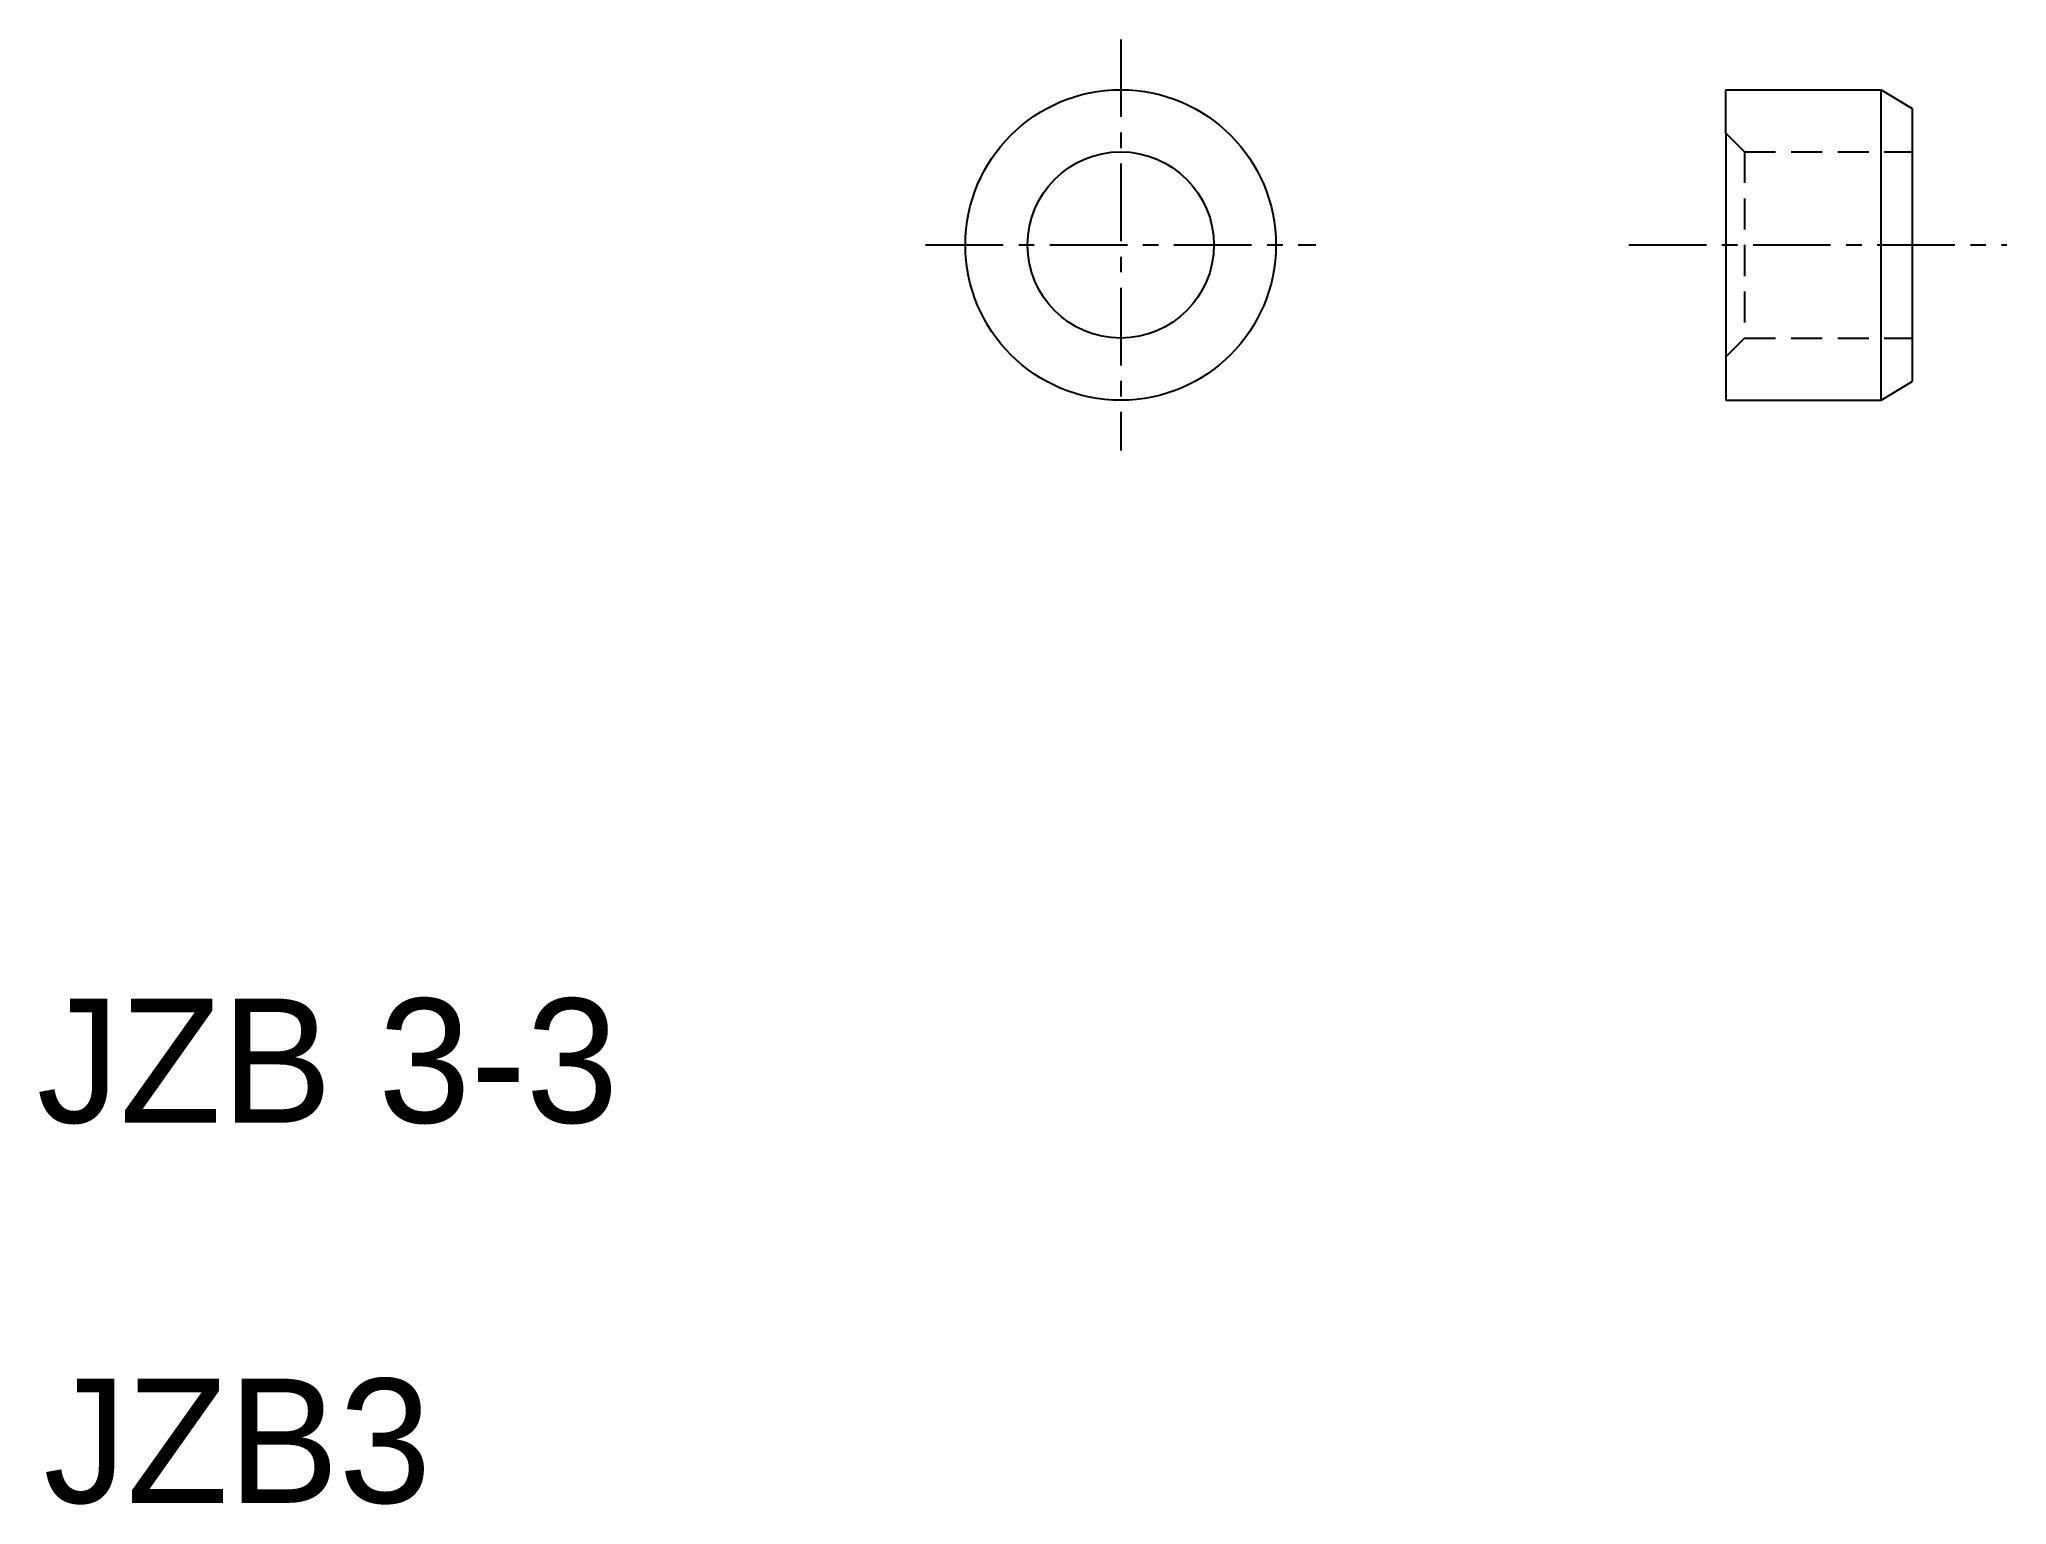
# Model space of a CAD drawing. Extents: x 9.9 to 41.6, y 10 to 33.6.
import ezdxf

# ---------------------------------------------------------------- set-up
doc = ezdxf.new("R2010")
doc.units = 0
doc.linetypes.add('CENTER', pattern=[2, 1.25, -0.25, 0.25, -0.25])
doc.linetypes.add('DASHED', pattern=[0.75, 0.5, -0.25])
doc.layers.get('0').update_dxf_attribs({"linetype": 'CONTINUOUS'})
doc.layers.add('CENTER', color=1, linetype='CENTER')

msp = doc.modelspace()

# ---------------------------------------------------------------- linework, layer by layer
at = {"color": 7, "linetype": 'CONTINUOUS'}
for p, q in [((37.088, 32.055), (37.088, 32.755)), ((37.088, 32.755), (39.588, 32.755)), ((39.588, 27.755), (39.588, 32.755)), ((39.588, 32.755), (40.088, 32.455)), ((40.088, 32.455), (40.088, 28.055)), ((37.088, 32.055), (37.088, 28.455)), ((37.088, 28.455), (37.088, 27.755)), ((39.588, 27.755), (40.088, 28.055)), ((37.088, 27.755), (39.588, 27.755))]:
    msp.add_line(p, q, dxfattribs=at)
at = {"color": 3, "linetype": 'DASHED'}
for p, q in [((37.388, 31.755), (37.088, 32.055)), ((37.388, 31.755), (37.388, 28.755)), ((37.388, 31.755), (40.088, 31.755)), ((37.388, 28.755), (37.088, 28.455)), ((37.388, 28.755), (40.088, 28.755))]:
    msp.add_line(p, q, dxfattribs=at)
at = {"color": 7, "linetype": 'CONTINUOUS'}
for radius in [2.5, 1.5]:
    msp.add_circle((27.343, 30.255), radius, dxfattribs=at)
at = {"layer": 'CENTER', "color": 1, "linetype": 'CENTER'}
for p, q in [((27.343, 33.566), (27.343, 26.945)), ((24.201, 30.255), (30.484, 30.255)), ((35.524, 30.255), (41.608, 30.255))]:
    msp.add_line(p, q, dxfattribs=at)

# ---------------------------------------------------------------- texts
at = {"color": 7, "linetype": 'CONTINUOUS'}
for s, p in [('JZB 3-3', (9.891, 16.121)), ('JZB3', (10, 10))]:
    msp.add_text(s, height=2, dxfattribs=at).set_placement(p)

doc.saveas('drawing.dxf')
